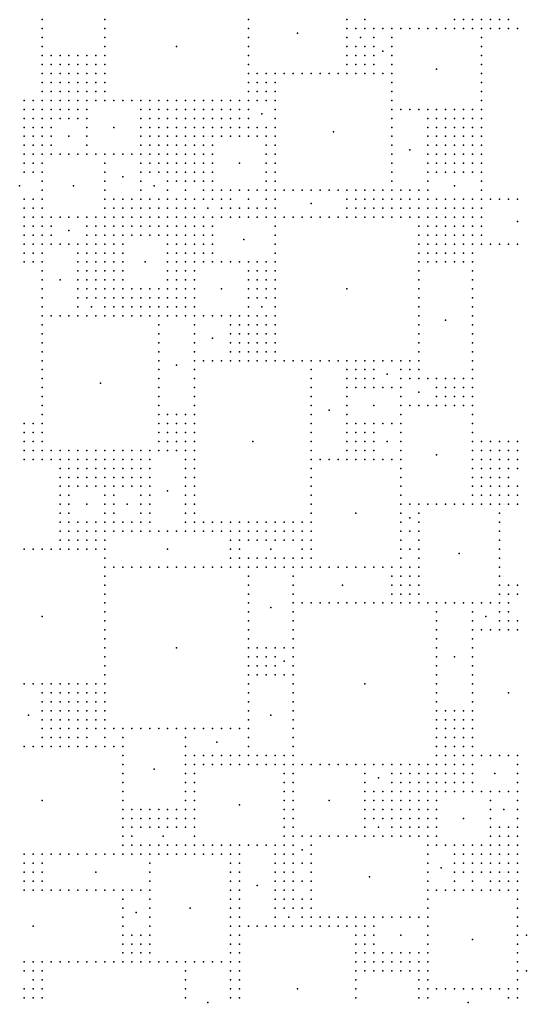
# Model space of a CAD drawing. Header units: metres. Extents: x -50 to 50, y -49 to 49.
# Drawn here: x 0.11 to 12.67, y -24.36 to 0 of the extents above; entities that cross this region are included whole.
import ezdxf

# ---------------------------------------------------------------- set-up
doc = ezdxf.new("R2010")
doc.units = ezdxf.units.M

msp = doc.modelspace()

# ---------------------------------------------------------------- linework, layer by layer
for p in [(0.667, 0), (2.222, 0), (5.778, 0), (8.222, 0), (8.667, 0), (10.889, 0), (11.111, 0), (11.333, 0), (11.556, 0), (11.778, 0), (12, 0), (12.222, 0), (0.667, -0.222), (2.222, -0.222), (5.778, -0.222), (8.222, -0.222), (8.444, -0.222), (8.667, -0.222), (8.889, -0.222), (9.111, -0.222), (9.333, -0.222), (9.556, -0.222), (9.778, -0.222), (10, -0.222), (10.222, -0.222), (10.444, -0.222), (10.667, -0.222), (10.889, -0.222), (11.111, -0.222), (11.333, -0.222), (11.556, -0.222), (11.778, -0.222), (12, -0.222), (12.222, -0.222), (12.444, -0.222), (0.667, -0.445), (2.222, -0.445), (5.778, -0.445), (7, -0.334), (8.222, -0.445), (8.556, -0.445), (8.889, -0.445), (9.333, -0.445), (11.556, -0.445), (0.667, -0.667), (2.222, -0.667), (4, -0.667), (5.778, -0.667), (8.222, -0.667), (8.444, -0.667), (8.667, -0.667), (8.889, -0.667), (9.333, -0.667), (11.556, -0.667), (0.667, -0.89), (0.889, -0.89), (1.111, -0.89), (1.333, -0.89), (1.556, -0.89), (1.778, -0.89), (2, -0.89), (2.222, -0.89), (5.778, -0.89), (8.222, -0.89), (8.444, -0.89), (8.667, -0.89), (8.889, -0.89), (9.111, -0.779), (9.333, -0.89), (11.556, -0.89), (0.667, -1.112), (0.889, -1.112), (1.111, -1.112), (1.333, -1.112), (1.556, -1.112), (1.778, -1.112), (2, -1.112), (2.222, -1.112), (5.778, -1.112), (8.222, -1.112), (8.444, -1.112), (8.667, -1.112), (8.889, -1.112), (9.333, -1.112), (11.556, -1.112), (0.667, -1.335), (0.889, -1.335), (1.111, -1.335), (1.333, -1.335), (1.556, -1.335), (1.778, -1.335), (2, -1.335), (2.222, -1.335), (5.778, -1.335), (6, -1.335), (6.222, -1.335), (6.444, -1.335), (6.667, -1.335), (6.889, -1.335), (7.111, -1.335), (7.333, -1.335), (7.556, -1.335), (7.778, -1.335), (8, -1.335), (8.222, -1.335), (8.444, -1.335), (8.667, -1.335), (8.889, -1.335), (9.111, -1.335), (9.333, -1.335), (10.444, -1.224), (11.556, -1.335), (0.667, -1.557), (0.889, -1.557), (1.111, -1.557), (1.333, -1.557), (1.556, -1.557), (1.778, -1.557), (2, -1.557), (2.222, -1.557), (5.778, -1.557), (6, -1.557), (6.222, -1.557), (6.444, -1.557), (9.333, -1.557), (11.556, -1.557), (0.667, -1.78), (0.889, -1.78), (1.111, -1.78), (1.333, -1.78), (1.556, -1.78), (1.778, -1.78), (2, -1.78), (2.222, -1.78), (5.778, -1.78), (6, -1.78), (6.222, -1.78), (6.444, -1.78), (9.333, -1.78), (11.556, -1.78), (0.222, -2.002), (0.444, -2.002), (0.667, -2.002), (0.889, -2.002), (1.111, -2.002), (1.333, -2.002), (1.556, -2.002), (1.778, -2.002), (2, -2.002), (2.222, -2.002), (2.444, -2.002), (2.667, -2.002), (2.889, -2.002), (3.111, -2.002), (3.333, -2.002), (3.556, -2.002), (3.778, -2.002), (4, -2.002), (4.222, -2.002), (4.444, -2.002), (4.667, -2.002), (4.889, -2.002), (5.111, -2.002), (5.333, -2.002), (5.556, -2.002), (5.778, -2.002), (6, -2.002), (6.222, -2.002), (6.444, -2.002), (9.333, -2.002), (11.556, -2.002), (0.222, -2.225), (0.444, -2.225), (0.667, -2.225), (0.889, -2.225), (1.111, -2.225), (1.333, -2.225), (1.556, -2.225), (1.778, -2.225), (3.111, -2.225), (3.333, -2.225), (3.556, -2.225), (3.778, -2.225), (4, -2.225), (4.222, -2.225), (4.444, -2.225), (4.667, -2.225), (4.889, -2.225), (5.111, -2.225), (5.333, -2.225), (5.556, -2.225), (5.778, -2.225), (6.111, -2.336), (6.444, -2.225), (9.333, -2.225), (9.556, -2.225), (9.778, -2.225), (10, -2.225), (10.222, -2.225), (10.444, -2.225), (10.667, -2.225), (10.889, -2.225), (11.111, -2.225), (11.333, -2.225), (11.556, -2.225), (0.222, -2.447), (0.222, -2.67), (0.444, -2.447), (0.444, -2.67), (0.667, -2.447), (0.667, -2.67), (0.889, -2.447), (0.889, -2.67), (1.111, -2.447), (1.333, -2.447), (1.556, -2.447), (1.778, -2.447), (1.778, -2.67), (2.444, -2.67), (3.111, -2.447), (3.111, -2.67), (3.333, -2.447), (3.333, -2.67), (3.556, -2.447), (3.556, -2.67), (3.778, -2.447), (3.778, -2.67), (4, -2.447), (4, -2.67), (4.222, -2.447), (4.222, -2.67), (4.444, -2.447), (4.444, -2.67), (4.667, -2.447), (4.667, -2.67), (4.889, -2.447), (4.889, -2.67), (5.111, -2.447), (5.111, -2.67), (5.333, -2.447), (5.333, -2.67), (5.556, -2.447), (5.556, -2.67), (5.778, -2.447), (5.778, -2.67), (6, -2.67), (6.222, -2.67), (6.444, -2.447), (6.444, -2.67), (9.333, -2.447), (9.333, -2.67), (10.222, -2.447), (10.222, -2.67), (10.444, -2.447), (10.444, -2.67), (10.667, -2.447), (10.667, -2.67), (10.889, -2.447), (10.889, -2.67), (11.111, -2.447), (11.111, -2.67), (11.333, -2.447), (11.333, -2.67), (11.556, -2.447), (11.556, -2.67), (0.222, -2.892), (0.444, -2.892), (0.667, -2.892), (0.889, -2.892), (1.333, -2.892), (1.778, -2.892), (3.111, -2.892), (3.333, -2.892), (3.556, -2.892), (3.778, -2.892), (4, -2.892), (4.222, -2.892), (4.444, -2.892), (4.667, -2.892), (4.889, -2.892), (5.111, -2.892), (5.333, -2.892), (5.556, -2.892), (5.778, -2.892), (6, -2.892), (6.222, -2.892), (6.444, -2.892), (7.889, -2.781), (9.333, -2.892), (10.222, -2.892), (10.444, -2.892), (10.667, -2.892), (10.889, -2.892), (11.111, -2.892), (11.333, -2.892), (11.556, -2.892), (0.222, -3.115), (0.444, -3.115), (0.667, -3.115), (0.889, -3.115), (1.778, -3.115), (3.111, -3.115), (3.333, -3.115), (3.556, -3.115), (3.778, -3.115), (4, -3.115), (4.222, -3.115), (4.444, -3.115), (4.667, -3.115), (4.889, -3.115), (6.222, -3.115), (6.444, -3.115), (9.333, -3.115), (10.222, -3.115), (10.444, -3.115), (10.667, -3.115), (10.889, -3.115), (11.111, -3.115), (11.333, -3.115), (11.556, -3.115), (0.222, -3.337), (0.444, -3.337), (0.667, -3.337), (0.889, -3.337), (1.111, -3.337), (1.333, -3.337), (1.556, -3.337), (1.778, -3.337), (2, -3.337), (2.222, -3.337), (2.444, -3.337), (2.667, -3.337), (2.889, -3.337), (3.111, -3.337), (3.333, -3.337), (3.556, -3.337), (3.778, -3.337), (4, -3.337), (4.222, -3.337), (4.444, -3.337), (4.667, -3.337), (4.889, -3.337), (6.222, -3.337), (6.444, -3.337), (9.333, -3.337), (9.778, -3.226), (10.222, -3.337), (10.444, -3.337), (10.667, -3.337), (10.889, -3.337), (11.111, -3.337), (11.333, -3.337), (11.556, -3.337), (0.222, -3.56), (0.444, -3.56), (0.667, -3.56), (2.222, -3.56), (3.111, -3.56), (3.333, -3.56), (3.556, -3.56), (3.778, -3.56), (4, -3.56), (4.222, -3.56), (4.444, -3.56), (4.667, -3.56), (4.889, -3.56), (5.556, -3.56), (6.222, -3.56), (6.444, -3.56), (9.333, -3.56), (10.222, -3.56), (10.444, -3.56), (10.667, -3.56), (10.889, -3.56), (11.111, -3.56), (11.333, -3.56), (11.556, -3.56), (0.222, -3.782), (0.444, -3.782), (0.667, -3.782), (2.222, -3.782), (2.667, -3.893), (3.111, -3.782), (3.333, -3.782), (3.556, -3.782), (3.778, -3.782), (4, -3.782), (4.222, -3.782), (4.444, -3.782), (4.667, -3.782), (4.889, -3.782), (6.222, -3.782), (6.444, -3.782), (9.333, -3.782), (10.222, -3.782), (10.444, -3.782), (10.667, -3.782), (10.889, -3.782), (11.111, -3.782), (11.333, -3.782), (11.556, -3.782), (0.111, -4.116), (0.667, -4.005), (1.444, -4.116), (2.222, -4.005), (3.111, -4.005), (3.444, -4.116), (3.778, -4.005), (4, -4.005), (4.222, -4.005), (4.444, -4.005), (4.667, -4.005), (4.889, -4.005), (6.222, -4.005), (6.444, -4.005), (9.333, -4.005), (10.222, -4.005), (10.889, -4.116), (11.556, -4.005), (0.667, -4.227), (2.222, -4.227), (3.111, -4.227), (3.778, -4.227), (4.222, -4.227), (4.667, -4.227), (4.889, -4.227), (5.111, -4.227), (5.333, -4.227), (5.556, -4.227), (5.778, -4.227), (6, -4.227), (6.222, -4.227), (6.444, -4.227), (6.667, -4.227), (6.889, -4.227), (7.111, -4.227), (7.333, -4.227), (7.556, -4.227), (7.778, -4.227), (8, -4.227), (8.222, -4.227), (8.444, -4.227), (8.667, -4.227), (8.889, -4.227), (9.111, -4.227), (9.333, -4.227), (9.556, -4.227), (9.778, -4.227), (10, -4.227), (10.222, -4.227), (11.556, -4.227), (0.222, -4.45), (0.444, -4.45), (0.667, -4.45), (2.222, -4.45), (2.444, -4.45), (2.667, -4.45), (2.889, -4.45), (3.111, -4.45), (3.333, -4.45), (3.556, -4.45), (3.778, -4.45), (4, -4.45), (4.222, -4.45), (4.444, -4.45), (4.667, -4.45), (4.889, -4.45), (5.111, -4.45), (5.333, -4.45), (5.778, -4.45), (6.222, -4.45), (6.444, -4.45), (7.333, -4.561), (8.222, -4.45), (8.444, -4.45), (8.667, -4.45), (8.889, -4.45), (9.111, -4.45), (9.333, -4.45), (9.556, -4.45), (9.778, -4.45), (10, -4.45), (10.222, -4.45), (10.444, -4.45), (10.667, -4.45), (10.889, -4.45), (11.111, -4.45), (11.333, -4.45), (11.556, -4.45), (11.778, -4.45), (12, -4.45), (12.222, -4.45), (12.444, -4.45), (0.222, -4.672), (0.444, -4.672), (0.667, -4.672), (2.222, -4.672), (2.444, -4.672), (2.667, -4.672), (2.889, -4.672), (3.111, -4.672), (3.333, -4.672), (3.556, -4.672), (3.778, -4.672), (4, -4.672), (4.222, -4.672), (4.444, -4.672), (4.778, -4.672), (5.111, -4.672), (5.333, -4.672), (5.556, -4.672), (5.778, -4.672), (6, -4.672), (6.222, -4.672), (6.444, -4.672), (8.222, -4.672), (8.444, -4.672), (8.667, -4.672), (8.889, -4.672), (9.111, -4.672), (9.333, -4.672), (9.556, -4.672), (9.778, -4.672), (10, -4.672), (10.222, -4.672), (10.444, -4.672), (10.667, -4.672), (10.889, -4.672), (11.111, -4.672), (11.333, -4.672), (11.556, -4.672), (0.222, -4.895), (0.444, -4.895), (0.667, -4.895), (0.889, -4.895), (1.111, -4.895), (1.333, -4.895), (1.556, -4.895), (1.778, -4.895), (2, -4.895), (2.222, -4.895), (2.444, -4.895), (2.667, -4.895), (2.889, -4.895), (3.111, -4.895), (3.333, -4.895), (3.556, -4.895), (3.778, -4.895), (4, -4.895), (4.222, -4.895), (4.444, -4.895), (4.667, -4.895), (4.889, -4.895), (5.111, -4.895), (5.333, -4.895), (5.556, -4.895), (5.778, -4.895), (6, -4.895), (6.222, -4.895), (6.444, -4.895), (6.667, -4.895), (6.889, -4.895), (7.111, -4.895), (7.333, -4.895), (7.556, -4.895), (7.778, -4.895), (8, -4.895), (8.222, -4.895), (8.444, -4.895), (8.667, -4.895), (8.889, -4.895), (9.111, -4.895), (9.333, -4.895), (9.556, -4.895), (9.778, -4.895), (10, -4.895), (10.222, -4.895), (10.444, -4.895), (10.667, -4.895), (10.889, -4.895), (11.111, -4.895), (11.333, -4.895), (11.556, -4.895), (12.444, -5.006), (0.222, -5.117), (0.222, -5.34), (0.444, -5.117), (0.444, -5.34), (0.667, -5.117), (0.667, -5.34), (0.889, -5.117), (0.889, -5.34), (1.333, -5.228), (1.778, -5.117), (1.778, -5.34), (2, -5.117), (2, -5.34), (2.222, -5.117), (2.222, -5.34), (2.444, -5.117), (2.444, -5.34), (2.667, -5.117), (2.667, -5.34), (2.889, -5.117), (2.889, -5.34), (3.111, -5.117), (3.111, -5.34), (3.333, -5.117), (3.333, -5.34), (3.556, -5.117), (3.556, -5.34), (3.778, -5.117), (3.778, -5.34), (4, -5.117), (4, -5.34), (4.222, -5.117), (4.222, -5.34), (4.444, -5.117), (4.444, -5.34), (4.667, -5.117), (4.667, -5.34), (4.889, -5.117), (4.889, -5.34), (6.444, -5.117), (6.444, -5.34), (10, -5.117), (10, -5.34), (10.222, -5.117), (10.222, -5.34), (10.444, -5.117), (10.444, -5.34), (10.667, -5.117), (10.667, -5.34), (10.889, -5.117), (10.889, -5.34), (11.111, -5.117), (11.111, -5.34), (11.333, -5.117), (11.333, -5.34), (11.556, -5.117), (11.556, -5.34), (0.222, -5.562), (0.444, -5.562), (0.667, -5.562), (0.889, -5.562), (1.111, -5.562), (1.333, -5.562), (1.556, -5.562), (1.778, -5.562), (2, -5.562), (2.222, -5.562), (2.444, -5.562), (2.667, -5.562), (3.778, -5.562), (4, -5.562), (4.222, -5.562), (4.444, -5.562), (4.667, -5.562), (4.889, -5.562), (5.667, -5.451), (6.444, -5.562), (10, -5.562), (10.222, -5.562), (10.444, -5.562), (10.667, -5.562), (10.889, -5.562), (11.111, -5.562), (11.333, -5.562), (11.556, -5.562), (11.778, -5.562), (12, -5.562), (12.222, -5.562), (12.444, -5.562), (0.222, -5.785), (0.444, -5.785), (0.667, -5.785), (1.556, -5.785), (1.778, -5.785), (2, -5.785), (2.222, -5.785), (2.444, -5.785), (2.667, -5.785), (3.778, -5.785), (4, -5.785), (4.222, -5.785), (4.444, -5.785), (4.667, -5.785), (4.889, -5.785), (6.444, -5.785), (10, -5.785), (10.222, -5.785), (10.444, -5.785), (10.667, -5.785), (10.889, -5.785), (11.111, -5.785), (11.333, -5.785), (0.222, -6.007), (0.444, -6.007), (0.667, -6.007), (1.556, -6.007), (1.778, -6.007), (2, -6.007), (2.222, -6.007), (2.444, -6.007), (2.667, -6.007), (3.222, -6.007), (3.778, -6.007), (4, -6.007), (4.222, -6.007), (4.444, -6.007), (4.667, -6.007), (4.889, -6.007), (5.111, -6.007), (5.333, -6.007), (5.556, -6.007), (5.778, -6.007), (6, -6.007), (6.222, -6.007), (6.444, -6.007), (10, -6.007), (10.222, -6.007), (10.444, -6.007), (10.667, -6.007), (10.889, -6.007), (11.111, -6.007), (11.333, -6.007), (0.667, -6.229), (1.556, -6.229), (1.778, -6.229), (2, -6.229), (2.222, -6.229), (2.444, -6.229), (2.667, -6.229), (3.778, -6.229), (4, -6.229), (4.222, -6.229), (4.444, -6.229), (5.778, -6.229), (6, -6.229), (6.222, -6.229), (6.444, -6.229), (10, -6.229), (11.333, -6.229), (0.667, -6.452), (1.111, -6.452), (1.556, -6.452), (1.778, -6.452), (2, -6.452), (2.222, -6.452), (2.444, -6.452), (2.667, -6.452), (3.778, -6.452), (4, -6.452), (4.222, -6.452), (4.444, -6.452), (5.778, -6.452), (6, -6.452), (6.222, -6.452), (6.444, -6.452), (10, -6.452), (11.333, -6.452), (0.667, -6.674), (1.556, -6.674), (1.778, -6.674), (2, -6.674), (2.222, -6.674), (2.444, -6.674), (2.667, -6.674), (2.889, -6.674), (3.111, -6.674), (3.333, -6.674), (3.556, -6.674), (3.778, -6.674), (4, -6.674), (4.222, -6.674), (4.444, -6.674), (5.111, -6.674), (5.778, -6.674), (6, -6.674), (6.222, -6.674), (6.444, -6.674), (8.222, -6.674), (10, -6.674), (11.333, -6.674), (0.667, -6.897), (1.556, -6.897), (1.778, -6.897), (2, -6.897), (2.222, -6.897), (2.444, -6.897), (2.667, -6.897), (2.889, -6.897), (3.111, -6.897), (3.333, -6.897), (3.556, -6.897), (3.778, -6.897), (4, -6.897), (4.222, -6.897), (4.444, -6.897), (5.778, -6.897), (6, -6.897), (6.222, -6.897), (6.444, -6.897), (10, -6.897), (11.333, -6.897), (0.667, -7.119), (1.556, -7.119), (1.889, -7.119), (2.222, -7.119), (2.444, -7.119), (2.667, -7.119), (2.889, -7.119), (3.111, -7.119), (3.333, -7.119), (3.556, -7.119), (3.778, -7.119), (4, -7.119), (4.222, -7.119), (4.444, -7.119), (5.778, -7.119), (6.111, -7.119), (6.444, -7.119), (10, -7.119), (11.333, -7.119), (0.667, -7.342), (0.889, -7.342), (1.111, -7.342), (1.333, -7.342), (1.556, -7.342), (1.778, -7.342), (2, -7.342), (2.222, -7.342), (2.444, -7.342), (2.667, -7.342), (2.889, -7.342), (3.111, -7.342), (3.333, -7.342), (3.556, -7.342), (3.778, -7.342), (4, -7.342), (4.222, -7.342), (4.444, -7.342), (4.667, -7.342), (4.889, -7.342), (5.111, -7.342), (5.333, -7.342), (5.556, -7.342), (5.778, -7.342), (6, -7.342), (6.222, -7.342), (6.444, -7.342), (10, -7.342), (10.667, -7.453), (11.333, -7.342), (0.667, -7.564), (0.667, -7.787), (3.556, -7.564), (3.556, -7.787), (4.444, -7.564), (4.444, -7.787), (5.333, -7.564), (5.333, -7.787), (5.556, -7.564), (5.556, -7.787), (5.778, -7.564), (5.778, -7.787), (6, -7.564), (6, -7.787), (6.222, -7.564), (6.222, -7.787), (6.444, -7.564), (6.444, -7.787), (10, -7.564), (10, -7.787), (11.333, -7.564), (11.333, -7.787), (0.667, -8.009), (3.556, -8.009), (4.444, -8.009), (4.889, -7.898), (5.333, -8.009), (5.556, -8.009), (5.778, -8.009), (6, -8.009), (6.222, -8.009), (6.444, -8.009), (10, -8.009), (11.333, -8.009), (0.667, -8.232), (3.556, -8.232), (4.444, -8.232), (5.333, -8.232), (5.556, -8.232), (5.778, -8.232), (6, -8.232), (6.222, -8.232), (6.444, -8.232), (10, -8.232), (11.333, -8.232), (0.667, -8.454), (3.556, -8.454), (4.444, -8.454), (4.667, -8.454), (4.889, -8.454), (5.111, -8.454), (5.333, -8.454), (5.556, -8.454), (5.778, -8.454), (6, -8.454), (6.222, -8.454), (6.444, -8.454), (6.667, -8.454), (6.889, -8.454), (7.111, -8.454), (7.333, -8.454), (7.556, -8.454), (7.778, -8.454), (8, -8.454), (8.222, -8.454), (8.444, -8.454), (8.667, -8.454), (8.889, -8.454), (9.111, -8.454), (9.333, -8.454), (9.556, -8.454), (9.778, -8.454), (10, -8.454), (11.333, -8.454), (0.667, -8.677), (3.556, -8.677), (4, -8.566), (4.444, -8.677), (7.333, -8.677), (8.222, -8.677), (8.444, -8.677), (8.667, -8.677), (8.889, -8.677), (9.556, -8.677), (9.778, -8.677), (10, -8.677), (11.333, -8.677), (0.667, -8.899), (2.111, -9.011), (3.556, -8.899), (4.444, -8.899), (7.333, -8.899), (8.222, -8.899), (8.444, -8.899), (8.667, -8.899), (8.889, -8.899), (9.222, -8.788), (9.556, -8.899), (9.778, -8.899), (10, -8.899), (10.222, -8.899), (10.444, -8.899), (10.667, -8.899), (10.889, -8.899), (11.111, -8.899), (11.333, -8.899), (0.667, -9.122), (3.556, -9.122), (4.444, -9.122), (7.333, -9.122), (8.222, -9.122), (8.444, -9.122), (8.667, -9.122), (8.889, -9.122), (9.111, -9.122), (9.333, -9.122), (9.556, -9.122), (10, -9.233), (10.444, -9.122), (10.667, -9.122), (10.889, -9.122), (11.111, -9.122), (11.333, -9.122), (0.667, -9.344), (3.556, -9.344), (4.444, -9.344), (7.333, -9.344), (8.222, -9.344), (9.556, -9.344), (10.444, -9.344), (10.667, -9.344), (10.889, -9.344), (11.111, -9.344), (11.333, -9.344), (0.667, -9.567), (3.556, -9.567), (4.444, -9.567), (7.333, -9.567), (7.778, -9.678), (8.222, -9.567), (8.889, -9.567), (9.556, -9.567), (9.778, -9.567), (10, -9.567), (10.222, -9.567), (10.444, -9.567), (10.667, -9.567), (10.889, -9.567), (11.111, -9.567), (11.333, -9.567), (0.667, -9.789), (3.556, -9.789), (3.778, -9.789), (4, -9.789), (4.222, -9.789), (4.444, -9.789), (7.333, -9.789), (8.222, -9.789), (9.556, -9.789), (11.333, -9.789), (0.222, -10.012), (0.444, -10.012), (0.667, -10.012), (3.556, -10.012), (3.778, -10.012), (4, -10.012), (4.222, -10.012), (4.444, -10.012), (7.333, -10.012), (8.222, -10.012), (8.444, -10.012), (8.667, -10.012), (8.889, -10.012), (9.111, -10.012), (9.333, -10.012), (9.556, -10.012), (11.333, -10.012), (0.222, -10.234), (0.222, -10.457), (0.444, -10.234), (0.444, -10.457), (0.667, -10.234), (0.667, -10.457), (3.556, -10.234), (3.556, -10.457), (3.778, -10.234), (3.778, -10.457), (4, -10.234), (4, -10.457), (4.222, -10.234), (4.222, -10.457), (4.444, -10.234), (4.444, -10.457), (5.889, -10.457), (7.333, -10.234), (7.333, -10.457), (8.222, -10.234), (8.222, -10.457), (8.444, -10.234), (8.444, -10.457), (8.667, -10.234), (8.667, -10.457), (8.889, -10.234), (8.889, -10.457), (9.222, -10.457), (9.556, -10.234), (9.556, -10.457), (11.333, -10.234), (11.333, -10.457), (11.556, -10.457), (11.778, -10.457), (12, -10.457), (12.222, -10.457), (12.444, -10.457), (0.222, -10.679), (0.444, -10.679), (0.667, -10.679), (0.889, -10.679), (1.111, -10.679), (1.333, -10.679), (1.556, -10.679), (1.778, -10.679), (2, -10.679), (2.222, -10.679), (2.444, -10.679), (2.667, -10.679), (2.889, -10.679), (3.111, -10.679), (3.333, -10.679), (3.556, -10.679), (3.778, -10.679), (4, -10.679), (4.222, -10.679), (4.444, -10.679), (7.333, -10.679), (8.222, -10.679), (8.444, -10.679), (8.667, -10.679), (8.889, -10.679), (9.556, -10.679), (11.333, -10.679), (11.556, -10.679), (11.778, -10.679), (12, -10.679), (12.222, -10.679), (12.444, -10.679), (0.222, -10.902), (0.444, -10.902), (0.667, -10.902), (0.889, -10.902), (1.111, -10.902), (1.333, -10.902), (1.556, -10.902), (1.778, -10.902), (2, -10.902), (2.222, -10.902), (2.444, -10.902), (2.667, -10.902), (2.889, -10.902), (3.111, -10.902), (3.333, -10.902), (4.222, -10.902), (4.444, -10.902), (7.333, -10.902), (7.556, -10.902), (7.778, -10.902), (8, -10.902), (8.222, -10.902), (8.444, -10.902), (8.667, -10.902), (8.889, -10.902), (9.111, -10.902), (9.333, -10.902), (9.556, -10.902), (10.444, -10.79), (11.333, -10.902), (11.556, -10.902), (11.778, -10.902), (12, -10.902), (12.222, -10.902), (12.444, -10.902), (1.111, -11.124), (1.333, -11.124), (1.556, -11.124), (1.778, -11.124), (2, -11.124), (2.222, -11.124), (2.444, -11.124), (2.667, -11.124), (2.889, -11.124), (3.111, -11.124), (3.333, -11.124), (4.222, -11.124), (4.444, -11.124), (7.333, -11.124), (9.556, -11.124), (11.333, -11.124), (11.556, -11.124), (11.778, -11.124), (12, -11.124), (12.222, -11.124), (12.444, -11.124), (1.111, -11.347), (1.333, -11.347), (1.556, -11.347), (1.778, -11.347), (2, -11.347), (2.222, -11.347), (2.444, -11.347), (2.667, -11.347), (2.889, -11.347), (3.111, -11.347), (3.333, -11.347), (4.222, -11.347), (4.444, -11.347), (7.333, -11.347), (9.556, -11.347), (11.333, -11.347), (11.556, -11.347), (11.778, -11.347), (12, -11.347), (12.222, -11.347), (1.111, -11.569), (1.333, -11.569), (1.556, -11.569), (1.778, -11.569), (2, -11.569), (2.222, -11.569), (2.444, -11.569), (2.667, -11.569), (2.889, -11.569), (3.111, -11.569), (3.333, -11.569), (3.778, -11.68), (4.222, -11.569), (4.444, -11.569), (7.333, -11.569), (9.556, -11.569), (11.333, -11.569), (11.556, -11.569), (11.778, -11.569), (12, -11.569), (12.222, -11.569), (12.444, -11.569), (1.111, -11.792), (1.333, -11.792), (2.222, -11.792), (2.444, -11.792), (3.111, -11.792), (3.333, -11.792), (4.222, -11.792), (4.444, -11.792), (7.333, -11.792), (9.556, -11.792), (11.333, -11.792), (11.556, -11.792), (11.778, -11.792), (12, -11.792), (12.222, -11.792), (12.444, -11.792), (1.111, -12.014), (1.333, -12.014), (1.778, -12.014), (2.222, -12.014), (2.444, -12.014), (2.778, -12.014), (3.111, -12.014), (3.333, -12.014), (4.222, -12.014), (4.444, -12.014), (7.333, -12.014), (9.556, -12.014), (9.778, -12.014), (10, -12.014), (10.222, -12.014), (10.444, -12.014), (10.667, -12.014), (10.889, -12.014), (11.111, -12.014), (11.333, -12.014), (11.556, -12.014), (11.778, -12.014), (12, -12.014), (12.222, -12.014), (12.444, -12.014), (1.111, -12.236), (1.333, -12.236), (2.222, -12.236), (2.444, -12.236), (3.111, -12.236), (3.333, -12.236), (4.222, -12.236), (4.444, -12.236), (7.333, -12.236), (8.444, -12.236), (9.556, -12.236), (9.778, -12.348), (10, -12.236), (12, -12.236), (1.111, -12.459), (1.333, -12.459), (1.556, -12.459), (1.778, -12.459), (2, -12.459), (2.222, -12.459), (2.444, -12.459), (2.667, -12.459), (2.889, -12.459), (3.111, -12.459), (3.333, -12.459), (4.222, -12.459), (4.444, -12.459), (4.667, -12.459), (4.889, -12.459), (5.111, -12.459), (5.333, -12.459), (5.556, -12.459), (5.778, -12.459), (6, -12.459), (6.222, -12.459), (6.444, -12.459), (6.667, -12.459), (6.889, -12.459), (7.111, -12.459), (7.333, -12.459), (9.556, -12.459), (10, -12.459), (12, -12.459), (1.111, -12.681), (1.111, -12.904), (1.333, -12.681), (1.333, -12.904), (1.556, -12.681), (1.556, -12.904), (1.778, -12.681), (1.778, -12.904), (2, -12.681), (2, -12.904), (2.222, -12.681), (2.222, -12.904), (2.444, -12.681), (2.667, -12.681), (2.889, -12.681), (3.111, -12.681), (3.333, -12.681), (3.556, -12.681), (3.778, -12.681), (4, -12.681), (4.222, -12.681), (4.444, -12.681), (4.667, -12.681), (4.889, -12.681), (5.111, -12.681), (5.333, -12.681), (5.333, -12.904), (5.556, -12.681), (5.556, -12.904), (5.778, -12.681), (5.778, -12.904), (6, -12.681), (6, -12.904), (6.222, -12.681), (6.222, -12.904), (6.444, -12.681), (6.444, -12.904), (6.667, -12.681), (6.667, -12.904), (6.889, -12.681), (6.889, -12.904), (7.111, -12.681), (7.111, -12.904), (7.333, -12.681), (7.333, -12.904), (9.556, -12.681), (9.556, -12.904), (9.778, -12.681), (10, -12.681), (10, -12.904), (12, -12.681), (12, -12.904), (0.222, -13.126), (0.444, -13.126), (0.667, -13.126), (0.889, -13.126), (1.111, -13.126), (1.333, -13.126), (1.556, -13.126), (1.778, -13.126), (2, -13.126), (2.222, -13.126), (3.778, -13.126), (5.333, -13.126), (5.556, -13.126), (6.333, -13.126), (7.111, -13.126), (7.333, -13.126), (9.556, -13.126), (9.778, -13.126), (10, -13.126), (12, -13.126), (2.222, -13.349), (5.333, -13.349), (5.556, -13.349), (5.778, -13.349), (6, -13.349), (6.222, -13.349), (6.444, -13.349), (6.667, -13.349), (6.889, -13.349), (7.111, -13.349), (7.333, -13.349), (9.556, -13.349), (10, -13.349), (11, -13.238), (12, -13.349), (2.222, -13.571), (2.444, -13.571), (2.667, -13.571), (2.889, -13.571), (3.111, -13.571), (3.333, -13.571), (3.556, -13.571), (3.778, -13.571), (4, -13.571), (4.222, -13.571), (4.444, -13.571), (4.667, -13.571), (4.889, -13.571), (5.111, -13.571), (5.333, -13.571), (5.556, -13.571), (5.778, -13.571), (6, -13.571), (6.222, -13.571), (6.444, -13.571), (6.667, -13.571), (6.889, -13.571), (7.111, -13.571), (7.333, -13.571), (7.556, -13.571), (7.778, -13.571), (8, -13.571), (8.222, -13.571), (8.444, -13.571), (8.667, -13.571), (8.889, -13.571), (9.111, -13.571), (9.333, -13.571), (9.556, -13.571), (9.778, -13.571), (10, -13.571), (12, -13.571), (2.222, -13.794), (5.778, -13.794), (6.889, -13.794), (9.333, -13.794), (9.556, -13.794), (9.778, -13.794), (10, -13.794), (12, -13.794), (2.222, -14.016), (5.778, -14.016), (6.889, -14.016), (8.111, -14.016), (9.333, -14.016), (9.556, -14.016), (9.778, -14.016), (10, -14.016), (12, -14.016), (12.222, -14.016), (12.444, -14.016), (2.222, -14.239), (5.778, -14.239), (6.889, -14.239), (9.333, -14.239), (9.556, -14.239), (9.778, -14.239), (10, -14.239), (12, -14.239), (12.222, -14.239), (12.444, -14.239), (2.222, -14.461), (5.778, -14.461), (6.333, -14.573), (6.889, -14.461), (7.111, -14.461), (7.333, -14.461), (7.556, -14.461), (7.778, -14.461), (8, -14.461), (8.222, -14.461), (8.444, -14.461), (8.667, -14.461), (8.889, -14.461), (9.111, -14.461), (9.333, -14.461), (9.556, -14.461), (9.778, -14.461), (10, -14.461), (10.222, -14.461), (10.444, -14.461), (10.667, -14.461), (10.889, -14.461), (11.111, -14.461), (11.333, -14.461), (11.556, -14.461), (11.778, -14.461), (12, -14.461), (12.222, -14.461), (0.667, -14.795), (2.222, -14.684), (5.778, -14.684), (6.889, -14.684), (10.444, -14.684), (11.333, -14.684), (11.667, -14.795), (12, -14.684), (12.222, -14.684), (2.222, -14.906), (5.778, -14.906), (6.889, -14.906), (10.444, -14.906), (11.333, -14.906), (12, -14.906), (12.222, -14.906), (12.444, -14.906), (2.222, -15.129), (5.778, -15.129), (6.889, -15.129), (10.444, -15.129), (11.333, -15.129), (11.556, -15.129), (11.778, -15.129), (12, -15.129), (12.222, -15.129), (12.444, -15.129), (2.222, -15.351), (2.222, -15.574), (4, -15.574), (5.778, -15.351), (5.778, -15.574), (6, -15.574), (6.222, -15.574), (6.444, -15.574), (6.667, -15.574), (6.889, -15.351), (6.889, -15.574), (10.444, -15.351), (10.444, -15.574), (11.333, -15.351), (11.333, -15.574), (2.222, -15.796), (5.778, -15.796), (6, -15.796), (6.222, -15.796), (6.444, -15.796), (6.889, -15.796), (10.444, -15.796), (10.889, -15.796), (11.333, -15.796), (2.222, -16.019), (5.778, -16.019), (6, -16.019), (6.222, -16.019), (6.444, -16.019), (6.667, -15.907), (6.889, -16.019), (10.444, -16.019), (11.333, -16.019), (2.222, -16.241), (5.778, -16.241), (6, -16.241), (6.222, -16.241), (6.444, -16.241), (6.667, -16.241), (6.889, -16.241), (10.444, -16.241), (11.333, -16.241), (0.222, -16.464), (0.444, -16.464), (0.667, -16.464), (0.889, -16.464), (1.111, -16.464), (1.333, -16.464), (1.556, -16.464), (1.778, -16.464), (2, -16.464), (2.222, -16.464), (5.778, -16.464), (6.889, -16.464), (8.667, -16.464), (10.444, -16.464), (11.333, -16.464), (0.667, -16.686), (0.889, -16.686), (1.111, -16.686), (1.333, -16.686), (1.556, -16.686), (1.778, -16.686), (2, -16.686), (2.222, -16.686), (5.778, -16.686), (6.889, -16.686), (10.444, -16.686), (11.333, -16.686), (12.222, -16.686), (0.667, -16.909), (0.889, -16.909), (1.111, -16.909), (1.333, -16.909), (1.556, -16.909), (1.778, -16.909), (2, -16.909), (2.222, -16.909), (5.778, -16.909), (6.889, -16.909), (10.444, -16.909), (11.333, -16.909), (0.333, -17.242), (0.667, -17.131), (0.889, -17.131), (1.111, -17.131), (1.333, -17.131), (1.556, -17.131), (1.778, -17.131), (2, -17.131), (2.222, -17.131), (5.778, -17.131), (6.333, -17.242), (6.889, -17.131), (10.444, -17.131), (10.667, -17.131), (10.889, -17.131), (11.111, -17.131), (11.333, -17.131), (0.667, -17.354), (0.889, -17.354), (1.111, -17.354), (1.333, -17.354), (1.556, -17.354), (1.778, -17.354), (2, -17.354), (2.222, -17.354), (5.778, -17.354), (6.889, -17.354), (10.444, -17.354), (10.667, -17.354), (10.889, -17.354), (11.111, -17.354), (11.333, -17.354), (0.667, -17.576), (0.889, -17.576), (1.111, -17.576), (1.333, -17.576), (1.556, -17.576), (1.778, -17.576), (2, -17.576), (2.222, -17.576), (2.444, -17.576), (2.667, -17.576), (2.889, -17.576), (3.111, -17.576), (3.333, -17.576), (3.556, -17.576), (3.778, -17.576), (4, -17.576), (4.222, -17.576), (4.444, -17.576), (4.667, -17.576), (4.889, -17.576), (5.111, -17.576), (5.333, -17.576), (5.556, -17.576), (5.778, -17.576), (6.889, -17.576), (10.444, -17.576), (10.667, -17.576), (10.889, -17.576), (11.111, -17.576), (11.333, -17.576), (0.222, -18.021), (0.444, -18.021), (0.667, -17.799), (0.667, -18.021), (0.889, -17.799), (0.889, -18.021), (1.111, -17.799), (1.111, -18.021), (1.333, -17.799), (1.333, -18.021), (1.556, -17.799), (1.556, -18.021), (1.778, -17.799), (1.778, -18.021), (2, -18.021), (2.222, -17.799), (2.222, -18.021), (2.444, -18.021), (2.667, -17.799), (2.667, -18.021), (4.222, -17.799), (4.222, -18.021), (5, -17.91), (5.778, -17.799), (5.778, -18.021), (6.889, -17.799), (6.889, -18.021), (10.444, -17.799), (10.444, -18.021), (10.667, -17.799), (10.667, -18.021), (10.889, -17.799), (10.889, -18.021), (11.111, -17.799), (11.111, -18.021), (11.333, -17.799), (11.333, -18.021), (2.667, -18.244), (4.222, -18.244), (4.444, -18.244), (4.667, -18.244), (4.889, -18.244), (5.111, -18.244), (5.333, -18.244), (5.556, -18.244), (5.778, -18.244), (6, -18.244), (6.222, -18.244), (6.444, -18.244), (6.667, -18.244), (6.889, -18.244), (10.444, -18.244), (10.667, -18.244), (10.889, -18.244), (11.111, -18.244), (11.333, -18.244), (11.556, -18.244), (11.778, -18.244), (12, -18.244), (12.222, -18.244), (12.444, -18.244), (2.667, -18.466), (4.222, -18.466), (4.444, -18.466), (4.667, -18.466), (4.889, -18.466), (5.111, -18.466), (5.333, -18.466), (5.556, -18.466), (5.778, -18.466), (6, -18.466), (6.222, -18.466), (6.444, -18.466), (6.667, -18.466), (6.889, -18.466), (7.111, -18.466), (7.333, -18.466), (7.556, -18.466), (7.778, -18.466), (8, -18.466), (8.222, -18.466), (8.444, -18.466), (8.667, -18.466), (8.889, -18.466), (9.111, -18.466), (9.333, -18.466), (9.556, -18.466), (9.778, -18.466), (10, -18.466), (10.222, -18.466), (10.444, -18.466), (10.667, -18.466), (10.889, -18.466), (11.111, -18.466), (11.333, -18.466), (12.444, -18.466), (2.667, -18.688), (3.444, -18.577), (4.222, -18.688), (4.444, -18.688), (6.667, -18.688), (6.889, -18.688), (8.667, -18.688), (9.333, -18.688), (9.556, -18.688), (9.778, -18.688), (10, -18.688), (10.222, -18.688), (10.444, -18.688), (10.667, -18.688), (10.889, -18.688), (11.111, -18.688), (11.333, -18.688), (11.889, -18.688), (12.444, -18.688), (2.667, -18.911), (4.222, -18.911), (4.444, -18.911), (6.667, -18.911), (6.889, -18.911), (8.667, -18.911), (9, -18.8), (9.333, -18.911), (9.556, -18.911), (9.778, -18.911), (10, -18.911), (10.222, -18.911), (10.444, -18.911), (10.667, -18.911), (10.889, -18.911), (11.111, -18.911), (11.333, -18.911), (12.444, -18.911), (2.667, -19.133), (4.222, -19.133), (4.444, -19.133), (6.667, -19.133), (6.889, -19.133), (8.667, -19.133), (8.889, -19.133), (9.111, -19.133), (9.333, -19.133), (9.556, -19.133), (9.778, -19.133), (10, -19.133), (10.222, -19.133), (10.444, -19.133), (10.667, -19.133), (10.889, -19.133), (11.111, -19.133), (11.333, -19.133), (11.556, -19.133), (11.778, -19.133), (12, -19.133), (12.222, -19.133), (12.444, -19.133), (0.667, -19.356), (2.667, -19.356), (4.222, -19.356), (4.444, -19.356), (5.556, -19.467), (6.667, -19.356), (6.889, -19.356), (7.778, -19.356), (8.667, -19.356), (8.889, -19.356), (9.111, -19.356), (9.333, -19.356), (9.556, -19.356), (9.778, -19.356), (10, -19.356), (10.222, -19.356), (10.444, -19.356), (11.778, -19.356), (12.444, -19.356), (2.667, -19.578), (2.889, -19.578), (3.111, -19.578), (3.333, -19.578), (3.556, -19.578), (3.778, -19.578), (4, -19.578), (4.222, -19.578), (4.444, -19.578), (6.667, -19.578), (6.889, -19.578), (8.667, -19.578), (8.889, -19.578), (9.111, -19.578), (9.333, -19.578), (9.556, -19.578), (9.778, -19.578), (10, -19.578), (10.222, -19.578), (10.444, -19.578), (11.778, -19.578), (12.111, -19.578), (12.444, -19.578), (2.667, -19.801), (2.889, -19.801), (3.111, -19.801), (3.333, -19.801), (3.556, -19.801), (3.778, -19.801), (4, -19.801), (4.222, -19.801), (4.444, -19.801), (6.667, -19.801), (6.889, -19.801), (8.667, -19.801), (8.889, -19.801), (9.111, -19.801), (9.333, -19.801), (9.556, -19.801), (9.778, -19.801), (10, -19.801), (10.222, -19.801), (10.444, -19.801), (11.111, -19.801), (11.778, -19.801), (12.444, -19.801), (2.667, -20.023), (2.889, -20.023), (3.111, -20.023), (3.333, -20.023), (3.556, -20.023), (3.778, -20.023), (4, -20.023), (4.222, -20.023), (4.444, -20.023), (6.667, -20.023), (6.889, -20.023), (8.667, -20.023), (9, -20.023), (9.333, -20.023), (9.556, -20.023), (9.778, -20.023), (10, -20.023), (10.222, -20.023), (10.444, -20.023), (11.778, -20.023), (12, -20.023), (12.222, -20.023), (12.444, -20.023), (2.667, -20.246), (2.889, -20.246), (3.667, -20.246), (4.444, -20.246), (6.667, -20.246), (6.889, -20.246), (7.111, -20.246), (7.333, -20.246), (7.556, -20.246), (7.778, -20.246), (8, -20.246), (8.222, -20.246), (8.444, -20.246), (8.667, -20.246), (8.889, -20.246), (9.111, -20.246), (9.333, -20.246), (9.556, -20.246), (9.778, -20.246), (10, -20.246), (10.222, -20.246), (10.444, -20.246), (11.778, -20.246), (12, -20.246), (12.222, -20.246), (12.444, -20.246), (0.222, -20.691), (0.444, -20.691), (0.667, -20.691), (0.889, -20.691), (1.111, -20.691), (1.333, -20.691), (1.556, -20.691), (1.778, -20.691), (2, -20.691), (2.222, -20.691), (2.444, -20.691), (2.667, -20.468), (2.667, -20.691), (2.889, -20.468), (2.889, -20.691), (3.111, -20.468), (3.111, -20.691), (3.333, -20.468), (3.333, -20.691), (3.556, -20.468), (3.556, -20.691), (3.778, -20.468), (3.778, -20.691), (4, -20.468), (4, -20.691), (4.222, -20.468), (4.222, -20.691), (4.444, -20.468), (4.444, -20.691), (4.667, -20.468), (4.667, -20.691), (4.889, -20.468), (4.889, -20.691), (5.111, -20.468), (5.111, -20.691), (5.333, -20.468), (5.333, -20.691), (5.556, -20.468), (5.556, -20.691), (5.778, -20.468), (6, -20.468), (6.222, -20.468), (6.444, -20.468), (6.444, -20.691), (6.667, -20.468), (6.667, -20.691), (6.889, -20.468), (6.889, -20.691), (7.111, -20.58), (7.333, -20.468), (7.333, -20.691), (10.222, -20.468), (10.222, -20.691), (10.444, -20.468), (10.667, -20.468), (10.889, -20.468), (10.889, -20.691), (11.111, -20.468), (11.111, -20.691), (11.333, -20.468), (11.333, -20.691), (11.556, -20.468), (11.556, -20.691), (11.778, -20.468), (11.778, -20.691), (12, -20.468), (12, -20.691), (12.222, -20.468), (12.222, -20.691), (12.444, -20.468), (12.444, -20.691), (0.222, -20.913), (0.444, -20.913), (0.667, -20.913), (3.333, -20.913), (5.333, -20.913), (5.556, -20.913), (6.444, -20.913), (6.667, -20.913), (6.889, -20.913), (7.111, -20.913), (7.333, -20.913), (10.222, -20.913), (10.889, -20.913), (11.111, -20.913), (11.333, -20.913), (11.556, -20.913), (11.778, -20.913), (12, -20.913), (12.222, -20.913), (12.444, -20.913), (0.222, -21.136), (0.444, -21.136), (0.667, -21.136), (2, -21.136), (3.333, -21.136), (5.333, -21.136), (5.556, -21.136), (6.444, -21.136), (6.667, -21.136), (6.889, -21.136), (7.333, -21.136), (10.222, -21.136), (10.556, -21.025), (10.889, -21.136), (11.111, -21.136), (11.333, -21.136), (11.556, -21.136), (11.778, -21.136), (12, -21.136), (12.222, -21.136), (12.444, -21.136), (0.222, -21.358), (0.444, -21.358), (0.667, -21.358), (3.333, -21.358), (5.333, -21.358), (5.556, -21.358), (6.444, -21.358), (6.667, -21.358), (6.889, -21.358), (7.111, -21.358), (7.333, -21.358), (8.778, -21.247), (10.222, -21.358), (10.889, -21.358), (11.333, -21.358), (11.778, -21.358), (12, -21.358), (12.222, -21.358), (12.444, -21.358), (0.222, -21.581), (0.444, -21.581), (0.667, -21.581), (0.889, -21.581), (1.111, -21.581), (1.333, -21.581), (1.556, -21.581), (1.778, -21.581), (2, -21.581), (2.222, -21.581), (2.444, -21.581), (2.667, -21.581), (2.889, -21.581), (3.111, -21.581), (3.333, -21.581), (5.333, -21.581), (5.556, -21.581), (6, -21.469), (6.444, -21.581), (6.667, -21.581), (6.889, -21.581), (7.333, -21.581), (10.222, -21.581), (10.444, -21.581), (10.667, -21.581), (10.889, -21.581), (11.111, -21.581), (11.333, -21.581), (11.556, -21.581), (11.778, -21.581), (12, -21.581), (12.222, -21.581), (12.444, -21.581), (2.667, -21.803), (3.333, -21.803), (5.333, -21.803), (5.556, -21.803), (6.444, -21.803), (6.667, -21.803), (6.889, -21.803), (7.111, -21.803), (7.333, -21.803), (10.222, -21.803), (12.444, -21.803), (2.667, -22.026), (3, -22.137), (3.333, -22.026), (4.333, -22.026), (5.333, -22.026), (5.556, -22.026), (6.444, -22.026), (6.667, -22.026), (6.889, -22.026), (7.111, -22.026), (7.333, -22.026), (10.222, -22.026), (12.444, -22.026), (2.667, -22.248), (3.333, -22.248), (5.333, -22.248), (5.556, -22.248), (6.444, -22.248), (6.778, -22.248), (7.111, -22.248), (7.333, -22.248), (7.556, -22.248), (7.778, -22.248), (8, -22.248), (8.222, -22.248), (8.444, -22.248), (8.667, -22.248), (8.889, -22.248), (9.111, -22.248), (9.333, -22.248), (9.556, -22.248), (9.778, -22.248), (10, -22.248), (10.222, -22.248), (12.444, -22.248), (0.444, -22.471), (2.667, -22.471), (3.333, -22.471), (5.333, -22.471), (5.556, -22.471), (5.778, -22.471), (6, -22.471), (6.222, -22.471), (6.444, -22.471), (6.667, -22.471), (6.889, -22.471), (7.111, -22.471), (7.333, -22.471), (7.556, -22.471), (7.778, -22.471), (8, -22.471), (8.222, -22.471), (8.444, -22.471), (8.667, -22.471), (8.889, -22.471), (10.222, -22.471), (12.444, -22.471), (2.667, -22.693), (2.889, -22.693), (3.111, -22.693), (3.333, -22.693), (5.333, -22.693), (5.556, -22.693), (8.444, -22.693), (8.667, -22.693), (8.889, -22.693), (9.556, -22.693), (10.222, -22.693), (11.333, -22.804), (12.444, -22.693), (12.667, -22.693), (2.667, -22.916), (2.667, -23.138), (2.889, -22.916), (2.889, -23.138), (3.111, -22.916), (3.111, -23.138), (3.333, -22.916), (3.333, -23.138), (5.333, -22.916), (5.333, -23.138), (5.556, -22.916), (5.556, -23.138), (8.444, -22.916), (8.444, -23.138), (8.667, -22.916), (8.667, -23.138), (8.889, -22.916), (8.889, -23.138), (9.111, -23.138), (9.333, -23.138), (9.556, -23.138), (9.778, -23.138), (10, -23.138), (10.222, -22.916), (10.222, -23.138), (12.444, -22.916), (12.444, -23.138), (0.222, -23.361), (0.444, -23.361), (0.667, -23.361), (0.889, -23.361), (1.111, -23.361), (1.333, -23.361), (1.556, -23.361), (1.778, -23.361), (2, -23.361), (2.222, -23.361), (2.444, -23.361), (2.667, -23.361), (2.889, -23.361), (3.111, -23.361), (3.333, -23.361), (3.556, -23.361), (3.778, -23.361), (4, -23.361), (4.222, -23.361), (4.444, -23.361), (4.667, -23.361), (4.889, -23.361), (5.111, -23.361), (5.333, -23.361), (5.556, -23.361), (8.444, -23.361), (8.667, -23.361), (8.889, -23.361), (9.111, -23.361), (9.333, -23.361), (9.556, -23.361), (9.778, -23.361), (10, -23.361), (10.222, -23.361), (12.444, -23.361), (0.222, -23.583), (0.444, -23.583), (0.667, -23.583), (4.222, -23.583), (5.333, -23.583), (5.556, -23.583), (8.444, -23.583), (8.667, -23.583), (8.889, -23.583), (9.111, -23.583), (9.333, -23.583), (9.556, -23.583), (9.778, -23.583), (10, -23.583), (10.222, -23.583), (12.444, -23.583), (12.667, -23.583), (0.444, -23.806), (0.667, -23.806), (4.222, -23.806), (5.333, -23.806), (5.556, -23.806), (8.444, -23.806), (10, -23.806), (10.222, -23.806), (12.444, -23.806), (0.222, -24.028), (0.444, -24.028), (0.667, -24.028), (4.222, -24.028), (5.333, -24.028), (5.556, -24.028), (7, -24.028), (8.444, -24.028), (10, -24.028), (10.222, -24.028), (10.444, -24.028), (10.667, -24.028), (10.889, -24.028), (11.111, -24.028), (11.333, -24.028), (11.556, -24.028), (11.778, -24.028), (12, -24.028), (12.222, -24.028), (12.444, -24.028), (0.222, -24.251), (0.444, -24.251), (0.667, -24.251), (4.222, -24.251), (4.778, -24.362), (5.333, -24.251), (5.556, -24.251), (8.444, -24.251), (10, -24.251), (10.222, -24.251), (11.222, -24.362), (12.222, -24.251), (12.444, -24.251)]:
    msp.add_point(p)

doc.saveas('drawing.dxf')
